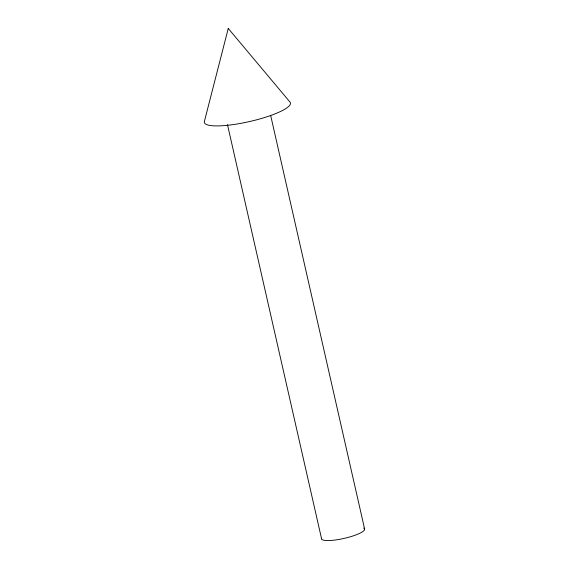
<?xml version="1.0" encoding="UTF-8"?>
<svg xmlns="http://www.w3.org/2000/svg" width="569" height="569" viewBox="0 0 569 569"><rect width="100%" height="100%" fill="white"/><g stroke="black" fill="none" stroke-linecap="round" stroke-linejoin="round"><path stroke-width="0.85" d="M270.688 115.557L364.622 529.014M227.465 124.583L321.599 538.9M363.555 528.046A22.077 4.552 -12.8 0 1 345.781 538.004A22.077 4.552 -12.8 0 1 321.613 538.288M228.261 28.45L204.413 121.361A44.147 9.104 -12.8 0 0 249.947 121.46A44.147 9.104 -12.8 0 0 289.728 101.751L228.261 28.45"/></g></svg>
